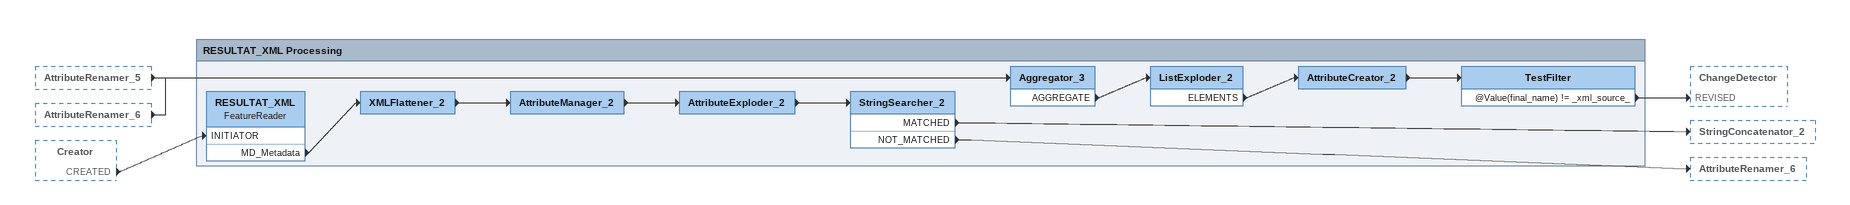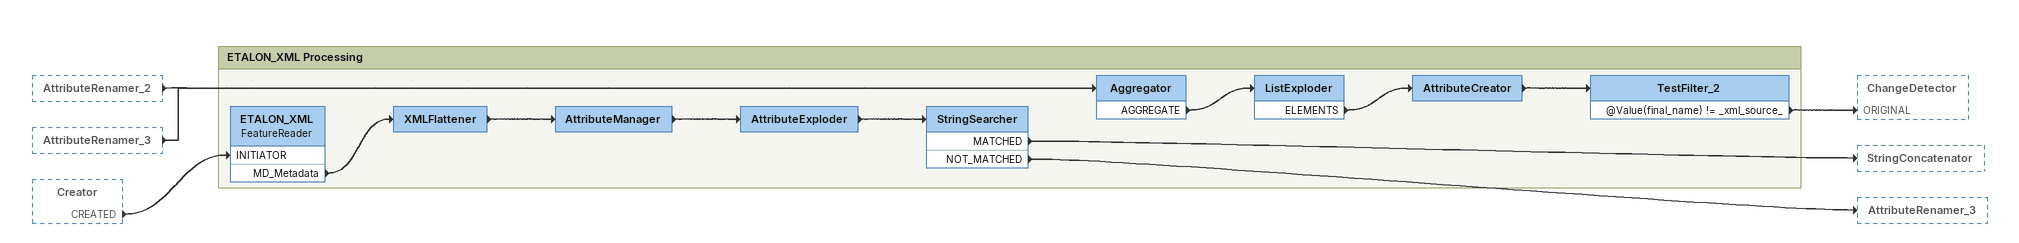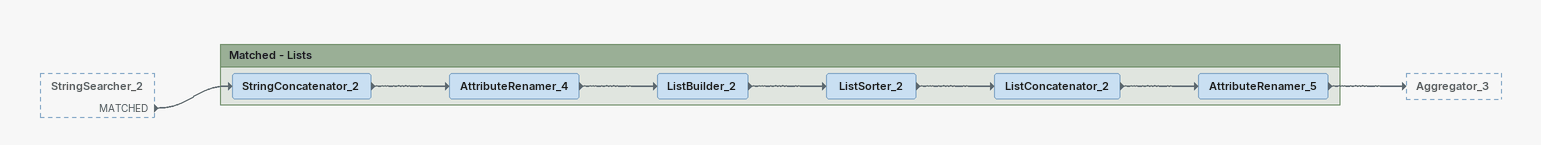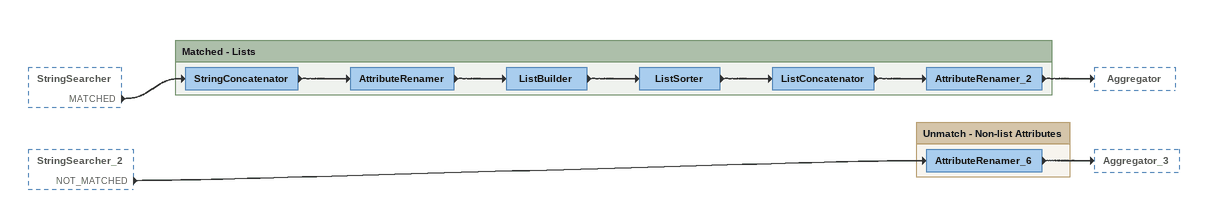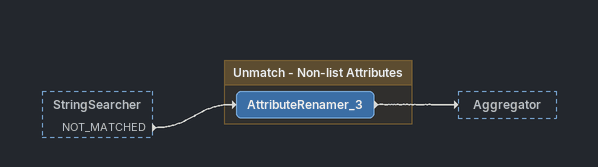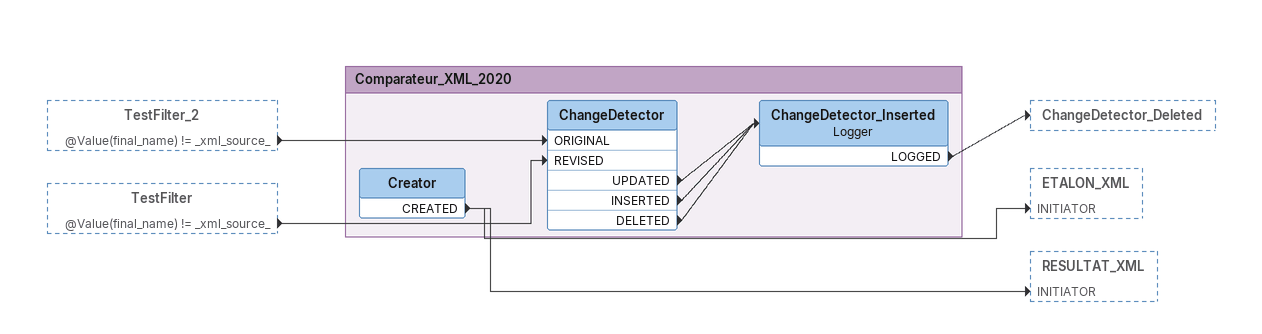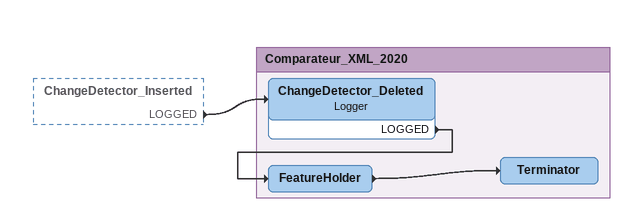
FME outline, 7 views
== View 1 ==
AttributeRenamer_5 [outside]
    -> Aggregator_3
AttributeRenamer_6 [outside]
    -> Aggregator_3
Creator [outside]
    CREATED -> RESULTAT_XML [INITIATOR]

Bookmark: RESULTAT_XML Processing
RESULTAT_XML: FeatureReader
    MD_Metadata -> XMLFlattener_2
XMLFlattener_2
    -> AttributeManager_2
AttributeManager_2
    -> AttributeExploder_2
AttributeExploder_2
    -> StringSearcher_2
StringSearcher_2
    MATCHED -> StringConcatenator_2
    NOT_MATCHED -> AttributeRenamer_6
Aggregator_3
    AGGREGATE -> ListExploder_2
ListExploder_2
    ELEMENTS -> AttributeCreator_2
AttributeCreator_2
    -> TestFilter
TestFilter
    @Value(final_name) != _xml_source_ -> ChangeDetector [REVISED]

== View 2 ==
AttributeRenamer_2 [outside]
    -> Aggregator
AttributeRenamer_3 [outside]
    -> Aggregator
Creator [outside]
    CREATED -> ETALON_XML [INITIATOR]

Bookmark: ETALON_XML Processing
ETALON_XML: FeatureReader
    MD_Metadata -> XMLFlattener
XMLFlattener
    -> AttributeManager
AttributeManager
    -> AttributeExploder
AttributeExploder
    -> StringSearcher
StringSearcher
    MATCHED -> StringConcatenator
    NOT_MATCHED -> AttributeRenamer_3
Aggregator
    AGGREGATE -> ListExploder
ListExploder
    ELEMENTS -> AttributeCreator
AttributeCreator
    -> TestFilter_2
TestFilter_2
    @Value(final_name) != _xml_source_ -> ChangeDetector [ORIGINAL]

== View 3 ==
StringSearcher_2 [outside]
    MATCHED -> StringConcatenator_2

Bookmark: Matched - Lists
StringConcatenator_2
    -> AttributeRenamer_4
AttributeRenamer_4
    -> ListBuilder_2
ListBuilder_2
    -> ListSorter_2
ListSorter_2
    -> ListConcatenator_2
ListConcatenator_2
    -> AttributeRenamer_5
AttributeRenamer_5
    -> Aggregator_3

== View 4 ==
StringSearcher [outside]
    MATCHED -> StringConcatenator
StringSearcher_2 [outside]
    NOT_MATCHED -> AttributeRenamer_6

Bookmark: Matched - Lists
StringConcatenator
    -> AttributeRenamer
AttributeRenamer
    -> ListBuilder
ListBuilder
    -> ListSorter
ListSorter
    -> ListConcatenator
ListConcatenator
    -> AttributeRenamer_2
AttributeRenamer_2
    -> Aggregator

Bookmark: Unmatch - Non-list Attributes
AttributeRenamer_6
    -> Aggregator_3

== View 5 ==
StringSearcher [outside]
    NOT_MATCHED -> AttributeRenamer_3

Bookmark: Unmatch - Non-list Attributes
AttributeRenamer_3
    -> Aggregator

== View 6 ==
TestFilter_2 [outside]
    @Value(final_name) != _xml_source_ -> ChangeDetector [ORIGINAL]
TestFilter [outside]
    @Value(final_name) != _xml_source_ -> ChangeDetector [REVISED]

Bookmark: Comparateur_XML_2020
Creator
    CREATED -> ETALON_XML [INITIATOR]
    CREATED -> RESULTAT_XML [INITIATOR]
ChangeDetector
    UPDATED -> ChangeDetector_Inserted
    INSERTED -> ChangeDetector_Inserted
    DELETED -> ChangeDetector_Inserted
ChangeDetector_Inserted: Logger
    LOGGED -> ChangeDetector_Deleted

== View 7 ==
ChangeDetector_Inserted [outside]
    LOGGED -> ChangeDetector_Deleted

Bookmark: Comparateur_XML_2020
ChangeDetector_Deleted: Logger
    LOGGED -> FeatureHolder
FeatureHolder
    -> Terminator
Terminator
